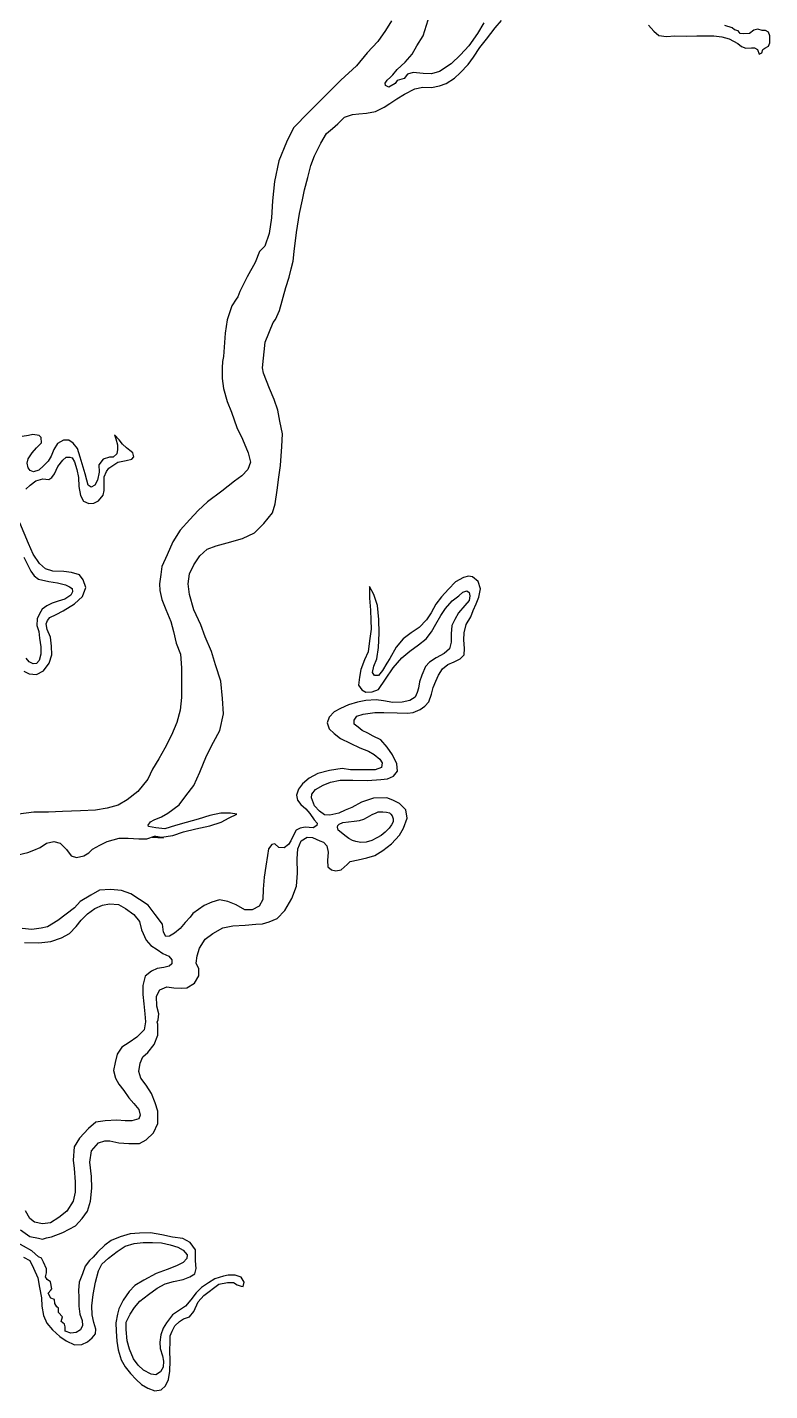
# Model space of a CAD drawing. Extents: x 283583 to 658922, y 889284 to 1241133.
# Drawn here: x 550312 to 553575, y 972145 to 978132 of the extents above; entities that cross this region are included whole.
import ezdxf

# ---------------------------------------------------------------- set-up
doc = ezdxf.new("R2010")
doc.units = 0
doc.header["$MEASUREMENT"] = 0
doc.layers.add('PUNTARENAS', color=7, linetype='Continuous')

msp = doc.modelspace()

# ---------------------------------------------------------------- linework, layer by layer
at = {"layer": 'PUNTARENAS', "color": 241}
for points in [[(552317.8, 978151.4), (552290, 978105.1), (552252.9, 978051.5), (552215.8, 978010.8), (552175.1, 977972), (552123.2, 977938.7), (552088, 977927.7), (552051, 977929.6), (552008.4, 977933.3), (551982.5, 977926), (551967.6, 977907.5), (551938, 977898.3), (551928.7, 977885.3), (551900.9, 977868.7), (551886.1, 977876.1), (551884.3, 977887.2), (551893.6, 977900.2), (551908.4, 977913.1), (551917.7, 977923.3), (551938.1, 977947.3), (551973.3, 977978.7), (552002.9, 978013.9), (552023.4, 978050.9), (552051.2, 978095.3), (552073.5, 978165.6)], [(550270.7, 974498.3), (550314.7, 974507.5), (550340.2, 974519.1), (550368, 974530.6), (550395.8, 974549.1), (550428.2, 974556), (550455.9, 974549), (550483.7, 974521.2), (550504.4, 974493.4), (550527.6, 974486.4), (550560, 974493.3), (550583.1, 974507.2), (550598.2, 974522.2), (550630.6, 974540.7), (550663, 974556.9), (550716.3, 974570.7), (550755.6, 974570.6), (550801.9, 974568.2), (550836.6, 974568.2), (550871.3, 974579.7), (550876.2, 974580.2), (550901.4, 974575.2), (550951.4, 974582.5), (550997.7, 974599.1), (551053.3, 974612), (551114.4, 974624.9), (551164.4, 974641.5), (551199.6, 974660), (551232.9, 974676.6), (551205.2, 974680.3), (551162.6, 974680.4), (551114.4, 974671.2), (551062.6, 974654.6), (551010.7, 974639.8), (550962.6, 974626.9), (550916.3, 974612.2), (550877.4, 974615.9), (550844.4, 974622.6), (550843.6, 974628.4), (550852.9, 974642.2), (550869.1, 974651.5), (550901.5, 974665.3), (550929.3, 974681.5), (550979.1, 974717.3), (551009.3, 974756.6), (551044, 974802.8), (551069.6, 974860.6), (551099.7, 974932.3), (551129.9, 974992.5), (551157.7, 975043.3), (551174, 975117.4), (551169.5, 975184.5), (551162.6, 975260.8), (551139.6, 975332.6), (551121.1, 975390.5), (551093.5, 975455.3), (551073.9, 975507.4), (551043.9, 975574.6), (551025.4, 975641.7), (551018.5, 975688), (551025.5, 975731.9), (551044.1, 975771.3), (551069.6, 975810.6), (551102.1, 975840.6), (551141.4, 975854.4), (551190, 975868.3), (551257.2, 975886.7), (551310.4, 975912.1), (551352.1, 975953.7), (551389.2, 975999.9), (551400.8, 976039.2), (551410.2, 976099.4), (551417.2, 976157.2), (551424.2, 976208.1), (551431.2, 976291.4), (551433.6, 976347), (551422.1, 976402.5), (551412.9, 976451.1), (551396.8, 976497.4), (551376, 976546), (551349.4, 976613), (551345.5, 976636.2), (551356.8, 976749.1), (551392.1, 976836.1), (551403.4, 976849.6), (551420.2, 976888.1), (551448.1, 976989.9), (551463, 977034.3), (551472.3, 977071.3), (551479.7, 977104.6), (551485.3, 977148.1), (551494.7, 977231.4), (551507.7, 977314.7), (551520.8, 977374), (551530.1, 977418.4), (551545, 977472), (551558, 977524.8), (551574.7, 977567.3), (551602.6, 977622.8), (551626.7, 977665.4), (551652.6, 977687.6), (551676.7, 977707.9), (551706.4, 977737.5), (551741.6, 977748.6), (551769.3, 977752.2), (551802.7, 977755), (551841.6, 977762.3), (551880.5, 977780.8), (551904.5, 977797.4), (551936, 977817.7), (551969.4, 977838.1), (552015.7, 977862.1), (552050.9, 977869.4), (552087.9, 977867.5), (552123.1, 977874.9), (552152.7, 977885.9), (552189.8, 977908.1), (552213.9, 977932.2), (552249.1, 977969.1), (552273.2, 978000.6), (552301, 978043.1), (552330.7, 978080.1), (552367.8, 978130), (552395.6, 978161.5)], [(551912.4, 978161.2), (551886.4, 978118.6), (551853.1, 978070.5), (551804.9, 978020.6), (551758.5, 977963.3), (551689.9, 977899.5), (551549, 977759), (551482.3, 977690.6), (551450.8, 977627.7), (551417.3, 977546.3), (551398.7, 977455.6), (551389.3, 977369.5), (551385.5, 977295.4), (551374.3, 977227), (551355.8, 977171.5), (551331.7, 977147.4), (551313.1, 977099.3), (551277.8, 977036.4), (551246.3, 976971.7), (551236.8, 976948.7), (551230.5, 976938.1), (551210.7, 976908.5), (551190.3, 976847.4), (551181.1, 976789.5), (551174.5, 976686.9), (551170.2, 976664.3), (551167.9, 976636.6), (551167.8, 976590.3), (551174.7, 976546.3), (551190.8, 976488.4), (551209.3, 976442.1), (551232.3, 976375), (551257.7, 976324), (551283.1, 976263.8), (551292.3, 976222.2), (551280.7, 976189.8), (551255.2, 976162.1), (551222.8, 976139), (551167.2, 976095.1), (551104.6, 976048.9), (551062.9, 976009.6), (551025.9, 975970.3), (550984.1, 975924.1), (550951.7, 975873.2), (550926.1, 975815.4), (550902.9, 975764.5), (550898.3, 975729.8), (550893.6, 975688.1), (550894.7, 975659.2), (550903.9, 975619.9), (550920.1, 975575.9), (550943.1, 975522.6), (550954.6, 975478.6), (550966.1, 975427.7), (550984.6, 975379.1), (550989.1, 975318.9), (550989, 975189.3), (550984.3, 975133.8), (550969.2, 975079.4), (550946, 975023.9), (550915.8, 974966.1), (550890.3, 974919.9), (550862.5, 974873.6), (550841.6, 974829.7), (550797.5, 974776.5), (550751.2, 974739.5), (550711.8, 974716.5), (550663.2, 974702.6), (550612.3, 974693.4), (550545.2, 974691.2), (550466.5, 974689), (550405.2, 974685.6), (550340.4, 974685.7), (550273.3, 974676.5)], [(553041.7, 978141.2), (553065.7, 978115.3), (553087.9, 978096.7), (553121.2, 978091.1), (553158.3, 978094.8), (553210.1, 978092.9), (553254.5, 978094.6), (553328.6, 978094.6), (553363.7, 978090.8), (553397.1, 978081.5), (553434.1, 978061.1), (553450.7, 978048.1), (553469.2, 978040.7), (553495.1, 978042.5), (553508.1, 978042.5), (553521, 978035.1), (553528.4, 978014.7), (553539.5, 978020.2), (553545.1, 978035), (553552.5, 978040.6), (553569.2, 978049.8), (553574.8, 978064.6), (553574.8, 978094.2), (553569.3, 978110.9), (553556.3, 978118.3), (553541.5, 978118.3), (553523, 978123.9), (553504.5, 978120.2), (553485.9, 978105.5), (553458.2, 978103.6), (553445.2, 978105.5), (553436, 978116.6), (553419.3, 978120.4), (553410.1, 978129.6), (553376.8, 978140.8)], [(550304.9, 976103.5), (550325.3, 976122), (550349.4, 976140.4), (550380.9, 976149.7), (550406.8, 976145.9), (550419.8, 976155.2), (550430.9, 976171.8), (550445.7, 976203.3), (550468, 976231), (550482.8, 976243.9), (550499.5, 976243.9), (550508.7, 976242.1), (550519.8, 976223.5), (550529, 976190.2), (550536.4, 976155), (550538.2, 976116.1), (550545.5, 976075.4), (550558.5, 976051.3), (550582.5, 976040.2), (550604.7, 976042), (550625.1, 976053.1), (550645.5, 976077.1), (550650.2, 976098.4), (550650.3, 976157.6), (550659.5, 976181.7), (550670.7, 976196.5), (550709.6, 976222.4), (550746.6, 976229.7), (550770.7, 976235.2), (550780, 976246.3), (550776.3, 976263), (550763.3, 976274.1), (550748.5, 976285.3), (550730, 976301.9), (550715.3, 976320.5), (550694.9, 976342.7), (550700.4, 976324.2), (550707.8, 976298.3), (550707.8, 976277.9), (550705.9, 976259.4), (550689.2, 976244.6), (550672.6, 976244.6), (550644.8, 976235.4), (550626.3, 976211.4), (550628.1, 976178), (550620.6, 976142.9), (550609.5, 976120.7), (550592.8, 976113.3), (550579.9, 976120.7), (550574.3, 976142.9), (550567, 976170.7), (550544.8, 976244.8), (550531.9, 976281.8), (550513.4, 976305.9), (550495, 976318.9), (550470.9, 976318.9), (550444.9, 976304.2), (550428.3, 976278.3), (550417.1, 976248.7), (550404.1, 976226.5), (550383.7, 976206.1), (550363.3, 976187.6), (550339.3, 976180.3), (550324.5, 976185.8), (550315.2, 976196.9), (550311.5, 976217.3), (550315.3, 976237.7), (550333.8, 976263.6), (550352.4, 976285.8), (550374.6, 976307.9), (550372.8, 976330.2), (550363.5, 976339.4), (550335.8, 976343.2), (550317.3, 976339.5), (550289.5, 976335.8)], [(550297.4, 975304.7), (550319.6, 975293.5), (550352.9, 975289.8), (550382.6, 975306.4), (550408.5, 975339.7), (550419.7, 975376.7), (550417.9, 975413.7), (550414.2, 975454.5), (550399.5, 975487.8), (550394.9, 975512.8), (550400.4, 975527.6), (550411.6, 975540.5), (550439.4, 975553.5), (550469, 975570.1), (550519, 975599.7), (550554.2, 975632.9), (550569.1, 975671.8), (550558, 975705.1), (550541.4, 975727.4), (550506.2, 975738.5), (550472.9, 975742.3), (550424.8, 975744.2), (550391.5, 975753.5), (550365.6, 975777.6), (550337.9, 975818.3), (550317.6, 975864.6), (550278.8, 975955.4)], [(550296.2, 975804.5), (550312.8, 975773), (550327.6, 975743.4), (550342.4, 975723), (550360.9, 975708.2), (550407.1, 975698.8), (550444.2, 975693.2), (550462.7, 975687.7), (550479.3, 975683.9), (550497.8, 975674.7), (550508.9, 975667.2), (550510.8, 975652.4), (550503.3, 975637.6), (550477.4, 975621), (550447.8, 975611.8), (550421.8, 975602.6), (550397.8, 975591.5), (550377.4, 975576.7), (550366.2, 975556.3), (550355.1, 975534.1), (550353.2, 975504.5), (550362.4, 975478.6), (550366.1, 975449), (550371.6, 975411.9), (550371.6, 975378.6), (550364.1, 975350.9), (550353, 975337.9), (550338.2, 975336.1), (550319.7, 975345.4), (550306.7, 975362)], [(550282.4, 972851.7), (550323.1, 972822), (550361.2, 972813.8), (550378.5, 972810.5), (550396.9, 972816.1), (550419, 972820.5), (550467.6, 972838.9), (550523.2, 972868.9), (550553.3, 972901.3), (550576.5, 972933.6), (550590.4, 972977.6), (550596.3, 973034.3), (550594, 973085.2), (550587.2, 973147.7), (550594.2, 973198.6), (550624.3, 973233.3), (550652.1, 973242.5), (550675.2, 973242.4), (550714.6, 973233.1), (550758.5, 973230.8), (550804.8, 973230.7), (550834.9, 973246.9), (550867.3, 973276.9), (550885.9, 973318.5), (550886, 973371.8), (550874.5, 973408.8), (550857.2, 973449.3), (550834.1, 973486.4), (550811, 973516.5), (550801.7, 973546.6), (550808.7, 973583.6), (550820.3, 973611.4), (550841.2, 973629.8), (550869, 973664.5), (550885.3, 973706.1), (550885.3, 973754.7), (550882.1, 973763.7), (550887.4, 973773.6), (550889.3, 973799.5), (550881.9, 973832.9), (550880.2, 973877.3), (550895, 973905), (550924.6, 973918), (550956.1, 973914.2), (550989.4, 973912.3), (551013.5, 973914.1), (551046.8, 973934.5), (551065.4, 973965.9), (551065.4, 973997.4), (551054.4, 974021.5), (551058.1, 974054.8), (551069.3, 974088.1), (551093.4, 974126.9), (551126.7, 974152.8), (551171.2, 974176.8), (551215.6, 974186), (551269.3, 974189.7), (551315.6, 974193.3), (551345.2, 974195.1), (551374.9, 974204.3), (551410.1, 974219.1), (551443.4, 974254.2), (551475, 974306), (551495.4, 974359.7), (551499.2, 974417.1), (551497.4, 974480), (551501.2, 974524.4), (551516, 974559.6), (551542, 974576.2), (551566, 974574.3), (551597.5, 974559.5), (551614.1, 974553.9), (551628.9, 974537.2), (551634.4, 974509.5), (551630.7, 974472.4), (551632.5, 974444.7), (551649.1, 974431.7), (551667.6, 974428), (551691.7, 974431.6), (551717.7, 974455.7), (551730.6, 974468.6), (551765.8, 974476), (551804.7, 974485.2), (551839.9, 974494.4), (551875.1, 974516.5), (551912.2, 974546.1), (551947.4, 974585), (551965.9, 974614.5), (551980.8, 974659), (551975.3, 974696), (551947.6, 974723.8), (551918, 974738.6), (551892.1, 974747.9), (551832.8, 974746.2), (551781, 974729.6), (551738.4, 974705.6), (551708.7, 974694.5), (551680.9, 974681.6), (551642, 974672.4), (551618, 974674.2), (551595.8, 974689.1), (551573.6, 974713.2), (551560.7, 974748.4), (551562.6, 974765), (551579.2, 974785.4), (551612.6, 974803.8), (551644.1, 974816.7), (551686.7, 974826), (551742.2, 974825.9), (551807, 974823.9), (551866.3, 974829.4), (551894.9, 974832.2), (551920.9, 974843.2), (551939.4, 974865.4), (551935.8, 974896.9), (551917.3, 974937.7), (551893.3, 974971), (551865.5, 975002.5), (551832.2, 975019.2), (551808.2, 975032.2), (551784.1, 975043.3), (551765.7, 975058.2), (551749, 975071.2), (551749, 975089.7), (551760.2, 975106.3), (551787.9, 975115.5), (551839.8, 975122.9), (551878.7, 975122.8), (551937.9, 975120.9), (551982.3, 975120.8), (552007.3, 975123.6), (552038.8, 975136.5), (552059.2, 975151.3), (552075.9, 975169.8), (552088.9, 975203.1), (552096.3, 975232.7), (552107.5, 975260.5), (552118.6, 975286.4), (552137.2, 975314.1), (552159.4, 975334.4), (552187.2, 975345.5), (552215, 975358.4), (552231.7, 975376.9), (552233.5, 975404.7), (552229.9, 975441.7), (552231.8, 975473.2), (552241.1, 975510.2), (552261.5, 975543.5), (552271.7, 975570.3), (552284.7, 975599.9), (552295.9, 975629.5), (552303.3, 975666.6), (552294.1, 975698), (552268.2, 975718.4), (552251.5, 975722.2), (552229.3, 975716.6), (552194.1, 975696.3), (552162.6, 975664.9), (552132.9, 975631.6), (552107, 975598.3), (552086.6, 975561.3), (552066.2, 975529.9), (552034.7, 975496.6), (551999.4, 975472.6), (551964.2, 975446.7), (551932.7, 975409.7), (551904.9, 975359.8), (551891.9, 975339.4), (551873.3, 975308), (551854.8, 975285.8), (551838.1, 975285.8), (551828.9, 975298.8), (551834.5, 975326.5), (551847.5, 975358), (551855, 975408), (551858.7, 975470.9), (551857, 975532), (551851.5, 975593.1), (551834.9, 975641.2), (551816.4, 975676.4), (551816.4, 975624.6), (551820, 975572.8), (551821.8, 975528.3), (551823.6, 975489.5), (551816.1, 975437.6), (551810.5, 975389.5), (551793.8, 975354.3), (551777.1, 975311.8), (551771.5, 975278.5), (551767.7, 975243.3), (551782.5, 975222.9), (551799.2, 975211.8), (551826.9, 975213.6), (551854.7, 975224.7), (551886.3, 975269.1), (551919.6, 975319), (551958.6, 975363.4), (551993.8, 975393), (552030.9, 975420.7), (552064.2, 975446.6), (552088.3, 975478), (552106.9, 975511.3), (552129.1, 975548.3), (552149.5, 975579.7), (552179.2, 975613), (552208.8, 975635.2), (552225.5, 975651.8), (552244.1, 975657.4), (552253.3, 975650), (552257, 975635.1), (552253.3, 975614.8), (552234.7, 975592.6), (552206.9, 975561.2), (552190.2, 975531.6), (552177.2, 975505.7), (552175.3, 975468.6), (552175.3, 975431.6), (552167.8, 975402), (552143.7, 975381.7), (552108.5, 975363.2), (552078.9, 975344.7), (552062.2, 975324.4), (552045.5, 975287.4), (552036.2, 975257.8), (552030.6, 975230), (552026, 975210.6), (552016.7, 975190.2), (551992.6, 975175.4), (551959.3, 975168.1), (551918.5, 975166.3), (551877.8, 975173.7), (551844.5, 975179.3), (551800.1, 975175.7), (551763, 975168.3), (551724.1, 975157.3), (551688.9, 975140.7), (551661.1, 975125.9), (551638.9, 975101.9), (551629.6, 975077.8), (551638.8, 975051.9), (551661, 975031.5), (551688.8, 975009.2), (551773.9, 974968.4), (551810.9, 974953.5), (551836.8, 974938.7), (551860.8, 974918.3), (551871, 974902.5), (551869.1, 974882.2), (551841.3, 974871.1), (551732.1, 974871.2), (551695.1, 974876.8), (551639.5, 974867.7), (551589.5, 974854.8), (551550.6, 974834.5), (551521, 974810.4), (551504.3, 974786.4), (551495, 974760.5), (551498.7, 974738.3), (551513.4, 974719.7), (551535.6, 974699.3), (551554.1, 974678.9), (551572.6, 974651.2), (551586.5, 974637.3), (551584.6, 974626.1), (551567.9, 974616.9), (551532.8, 974618.8), (551510.5, 974615.1), (551493.9, 974605.9), (551480.9, 974581.8), (551469.7, 974559.6), (551460.5, 974543), (551440.1, 974528.2), (551417.9, 974530.1), (551399.4, 974546.8), (551386.4, 974543.1), (551371.6, 974524.6), (551367.8, 974495), (551360.4, 974448.7), (551352.9, 974400.6), (551349.1, 974346.9), (551347.2, 974302.5), (551330.5, 974272.9), (551300.9, 974256.3), (551267.6, 974256.3), (551230.6, 974278.6), (551193.6, 974293.4), (551156.5, 974300.9), (551123.2, 974289.8), (551089.9, 974275), (551039.8, 974239.9), (551027.8, 974224.2), (551005.5, 974200.2), (550983.3, 974174.3), (550959.2, 974154), (550937, 974141), (550920.3, 974139.2), (550911.1, 974157.7), (550905.6, 974192.9), (550874.1, 974235.5), (550842.7, 974276.3), (550805.7, 974302.3), (550766.9, 974326.4), (550726.2, 974341.2), (550678, 974345), (550629.9, 974343.2), (550591, 974321), (550544.7, 974293.3), (550518.7, 974265.6), (550483.5, 974237.9), (550446.5, 974210.2), (550400.1, 974182.4), (550373.3, 974176), (550332.6, 974170.5), (550290, 974174.3)], [(550299.2, 974113.1), (550362.1, 974111.2), (550415.8, 974116.7), (550462.1, 974133.3), (550497.3, 974151.8), (550527, 974183.2), (550549.2, 974210.9), (550577, 974238.7), (550608.5, 974262.7), (550641.9, 974277.5), (550673.3, 974283), (550712.2, 974279.2), (550743.7, 974262.5), (550780.6, 974236.6), (550804.7, 974205.1), (550813.9, 974168), (550834.2, 974123.6), (550854.5, 974099.5), (550882.3, 974082.8), (550908.2, 974064.2), (550934.1, 974053.1), (550947, 974036.4), (550947, 974019.8), (550935.9, 974008.7), (550911.8, 974003.1), (550882.2, 973999.5), (550858.1, 973986.5), (550830.3, 973964.4), (550819.1, 973923.7), (550819.1, 973884.8), (550824.6, 973844), (550828.2, 973799.6), (550830.8, 973764.3), (550825.1, 973729.4), (550792.7, 973697), (550760.3, 973673.9), (550727.8, 973653.1), (550707, 973623.1), (550697.7, 973586.1), (550690.7, 973551.4), (550699.9, 973516.6), (550713.7, 973491.2), (550736.8, 973463.4), (550757.6, 973430.9), (550780.7, 973405.5), (550801.5, 973380), (550808.4, 973354.5), (550801.5, 973338.3), (550771.4, 973329.1), (550742.5, 973330.3), (550705.4, 973332.7), (550654.5, 973330.4), (550612.9, 973323.5), (550580.4, 973295.8), (550541, 973254.2), (550517.8, 973214.9), (550513.1, 973157), (550517.7, 973120), (550522.3, 973062.1), (550522.2, 973015.9), (550512.9, 972976.5), (550485.1, 972932.6), (550450.3, 972904.9), (550413.3, 972881.8), (550378.6, 972877.2), (550343.9, 972884.2), (550323.1, 972900.4), (550304.6, 972935.2)], [(550295.4, 972731.1), (550322.8, 972716.3), (550339.7, 972682.3), (550358.2, 972640.6), (550365.8, 972597.4), (550375, 972552.6), (550376.5, 972515.6), (550382.6, 972475.5), (550398, 972441.5), (550422.7, 972412.1), (550455.1, 972382.8), (550482.8, 972364.2), (550519.8, 972345.6), (550552.3, 972347.1), (550577, 972359.4), (550597.1, 972376.4), (550611, 972394.9), (550612.5, 972415), (550604.9, 972444.3), (550597.2, 972478.3), (550595.7, 972516.9), (550601.9, 972567.8), (550611.3, 972621.8), (550625.2, 972671.2), (550639.1, 972700.5), (550668.5, 972726.7), (550707.1, 972756), (550742.7, 972779.1), (550781.3, 972791.4), (550821.4, 972795.9), (550861.5, 972795.9), (550901.7, 972794.3), (550940.2, 972785), (550974.2, 972775.7), (550997.3, 972761.8), (551014.3, 972741.7), (551012.7, 972724.7), (550997.2, 972707.7), (550967.9, 972692.3), (550926.2, 972677), (550878.3, 972660), (550824.3, 972630.8), (550784.1, 972606.1), (550759.4, 972579.9), (550733.1, 972542.9), (550714.5, 972504.4), (550708.3, 972481.2), (550700.6, 972442.6), (550702.1, 972405.6), (550705.1, 972362.4), (550711.2, 972323.8), (550725, 972280.5), (550742, 972249.6), (550765.1, 972220.3), (550789.8, 972194), (550814.4, 972172.4), (550842.2, 972155.4), (550873, 972144.5), (550900.8, 972149.1), (550919.4, 972166.1), (550931.8, 972193.8), (550938, 972230.9), (550939.6, 972275.6), (550938.1, 972321.9), (550939.7, 972359), (550939.7, 972385.2), (550949, 972406.8), (550959.8, 972430), (550981.5, 972448.4), (550998.5, 972460.8), (551024.7, 972468.5), (551043.3, 972493.1), (551063.4, 972534.8), (551088.1, 972562.5), (551153, 972611.8), (551191.6, 972619.5), (551217.9, 972619.5), (551234.8, 972610.2), (551251.8, 972604), (551261.1, 972602.4), (551265.7, 972621), (551251.8, 972642.6), (551225.6, 972651.9), (551194.7, 972651.9), (551174.7, 972647.3), (551136.1, 972636.6), (551108.3, 972618.1), (551077.4, 972598), (551054.2, 972574.9), (551031, 972544.1), (551007.8, 972516.3), (550976.9, 972494.8), (550950.6, 972477.8), (550924.4, 972442.3), (550908.9, 972419.2), (550898.1, 972389.9), (550894.9, 972357.5), (550896.4, 972329.7), (550905.7, 972297.3), (550910.3, 972274.1), (550908.7, 972247.9), (550897.8, 972227.8), (550876.2, 972214), (550856.2, 972217.1), (550822.2, 972234.1), (550799.1, 972257.3), (550779.1, 972285.1), (550760.6, 972326.8), (550751.4, 972363.9), (550746.8, 972413.2), (550746.9, 972445.7), (550763.9, 972481.1), (550782.4, 972510.4), (550807.2, 972538.2), (550844.3, 972567.5), (550882.9, 972595.2), (550918.4, 972613.7), (550953.9, 972624.4), (550997.2, 972633.6), (551026.5, 972644.4), (551048.1, 972658.3), (551054.3, 972681.4), (551051.3, 972715.4), (551051.3, 972763.2), (551028.2, 972795.7), (550995.8, 972812.7), (550949.5, 972818.9), (550903.3, 972829.8), (550853.9, 972837.6), (550804.5, 972836.1), (550764.3, 972833.1), (550719.6, 972820.8), (550681, 972803.8), (550653.1, 972783.8), (550620.7, 972753), (550602.1, 972731.4), (550585.1, 972716), (550566.6, 972691.3), (550554.2, 972657.4), (550540.3, 972621.9), (550537.1, 972584.8), (550538.6, 972555.5), (550538.6, 972515.4), (550543.2, 972481.4), (550552.4, 972453.6), (550553.9, 972430.5), (550546.2, 972412), (550526.1, 972399.6), (550502.9, 972396.6), (550478.2, 972405.9), (550478.3, 972424.4), (550475.2, 972436.8), (550461.3, 972449.1), (550466, 972469.2), (550449, 972487.7), (550449, 972507.8), (550441.3, 972512.4), (550433.6, 972527.9), (550432.1, 972544.9), (550415.1, 972551), (550404.4, 972572.7), (550415.2, 972586.5), (550419.8, 972592.7), (550413.7, 972622.1), (550399.8, 972632.9), (550392.1, 972645.2), (550396.8, 972662.2), (550396.8, 972679.2), (550382.9, 972708.5), (550373.7, 972727.1), (550360.7, 972732.2), (550332.2, 972759.1), (550258.2, 972799.9)]]:
    msp.add_lwpolyline(points, dxfattribs=at)
for points in [[(551827.5, 974675.1), (551845.5, 974683.1), (551854.4, 974686.1), (551873.7, 974686.5), (551890.8, 974684.7), (551903.5, 974682.1), (551910, 974677.2), (551914.8, 974669.3), (551920.1, 974655.8), (551919.2, 974643.5), (551913, 974629.1), (551902.5, 974615.1), (551885.4, 974597.6), (551866.6, 974582.8), (551848.2, 974572.7), (551825.8, 974561.4), (551800.9, 974553.5), (551777.7, 974552.7), (551755.4, 974556.2), (551740.9, 974561), (551725.2, 974570.2), (551707.7, 974583.4), (551690.6, 974596.1), (551677.5, 974606.2), (551675.4, 974620.2), (551676.7, 974626.3), (551683.2, 974632), (551698.6, 974639.9), (551723.5, 974643.3), (551748, 974645.5), (551772.1, 974649), (551790.9, 974655.1), (551806.7, 974662.9)], [(550861.9, 974576), (550860.7, 974575.3), (550910.3, 974572.7)]]:
    msp.add_lwpolyline(points, close=True, dxfattribs=at)

doc.saveas('drawing.dxf')
